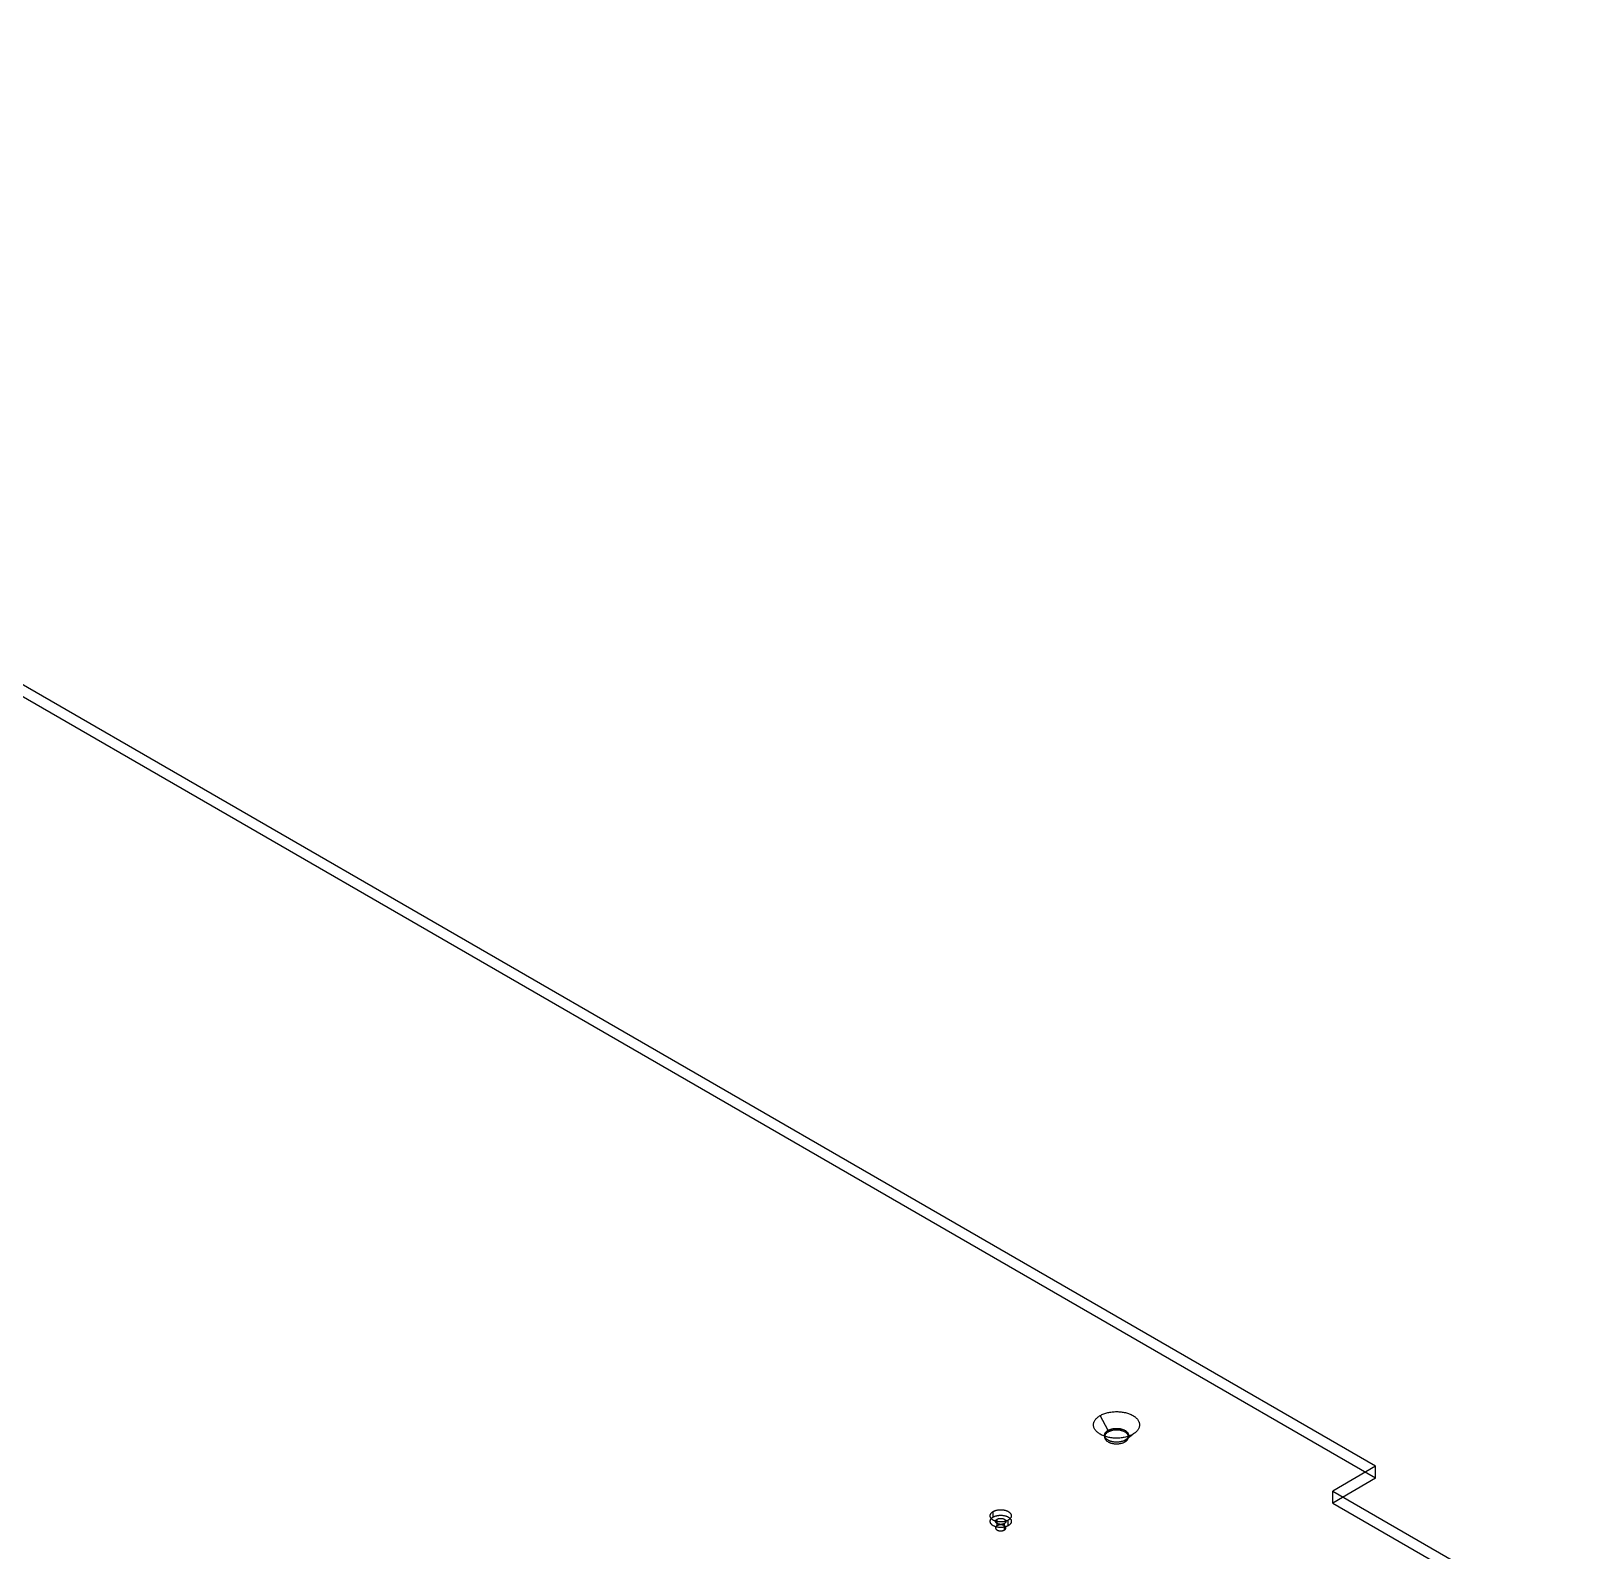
# Model space of a CAD drawing. Header units: inches. Extents: x 4 to 302, y 4 to 194.
# Drawn here: x 104.57 to 114.4, y 29.62 to 39.25 of the extents above; entities that cross this region are included whole.
import ezdxf

# ---------------------------------------------------------------- set-up
doc = ezdxf.new("R2010")
doc.units = ezdxf.units.IN
doc.header["$MEASUREMENT"] = 0

msp = doc.modelspace()

# ---------------------------------------------------------------- linework, layer by layer
at = {"layer": 'OUTLINE'}
for p, q in [((113.0842, 30.16), (97.3403, 39.25)), ((113.0842, 30.0838), (97.3403, 39.1738)), ((111.374, 30.4963), (111.3804, 30.4981)), ((111.3804, 30.4981), (111.3869, 30.4998)), ((111.3869, 30.4998), (111.3936, 30.5013)), ((111.3936, 30.5013), (111.4004, 30.5026)), ((111.4004, 30.5026), (111.4073, 30.5037)), ((111.4073, 30.5037), (111.4143, 30.5046)), ((111.4143, 30.5046), (111.4213, 30.5053)), ((111.4213, 30.5053), (111.4284, 30.5058)), ((111.4284, 30.5058), (111.4356, 30.5061)), ((111.4356, 30.5061), (111.4427, 30.5062)), ((111.4427, 30.5062), (111.4499, 30.5061)), ((111.4499, 30.5061), (111.457, 30.5058)), ((111.457, 30.5058), (111.4641, 30.5053)), ((111.4641, 30.5053), (111.4711, 30.5046)), ((111.4711, 30.5046), (111.4781, 30.5037)), ((111.4781, 30.5037), (111.485, 30.5026)), ((111.485, 30.5026), (111.4918, 30.5013)), ((111.4918, 30.5013), (111.4985, 30.4998)), ((111.4985, 30.4998), (111.505, 30.4981)), ((111.505, 30.4981), (111.5114, 30.4963)), ((111.297, 30.4221), (111.2971, 30.4262)), ((111.2971, 30.4179), (111.297, 30.4221)), ((111.2971, 30.4262), (111.2977, 30.4303)), ((111.2977, 30.4138), (111.2971, 30.4179)), ((111.2977, 30.4303), (111.2985, 30.4344)), ((111.2985, 30.4097), (111.2977, 30.4138)), ((111.2985, 30.4344), (111.2998, 30.4385)), ((111.2998, 30.4056), (111.2985, 30.4097)), ((111.2998, 30.4385), (111.3013, 30.4425)), ((111.3013, 30.4016), (111.2998, 30.4056)), ((111.3013, 30.4425), (111.3032, 30.4465)), ((111.3032, 30.3976), (111.3013, 30.4016)), ((111.3032, 30.4465), (111.3055, 30.4504)), ((111.3055, 30.4504), (111.3081, 30.4543)), ((111.3081, 30.4543), (111.311, 30.458)), ((111.311, 30.458), (111.3142, 30.4617)), ((111.3142, 30.4617), (111.3177, 30.4653)), ((111.3177, 30.4653), (111.3215, 30.4688)), ((111.3215, 30.4688), (111.3257, 30.4722)), ((111.3257, 30.4722), (111.3301, 30.4754)), ((111.3301, 30.4754), (111.3347, 30.4786)), ((111.3347, 30.4786), (111.3397, 30.4816)), ((111.3397, 30.4816), (111.3448, 30.4844)), ((111.3891, 30.3873), (111.3397, 30.4816)), ((111.3448, 30.4844), (111.3503, 30.4871)), ((111.3503, 30.4871), (111.3559, 30.4896)), ((111.3559, 30.4896), (111.3617, 30.492)), ((111.3617, 30.492), (111.3678, 30.4942)), ((111.3678, 30.4942), (111.374, 30.4963)), ((111.4207, 30.3982), (111.4243, 30.3988)), ((111.4243, 30.3988), (111.4279, 30.3993)), ((111.4279, 30.3993), (111.4316, 30.3997)), ((111.4316, 30.3997), (111.4353, 30.3999)), ((111.4353, 30.3999), (111.439, 30.4001)), ((111.439, 30.4001), (111.4427, 30.4001)), ((111.4427, 30.4001), (111.4464, 30.4001)), ((111.4464, 30.4001), (111.4501, 30.3999)), ((111.4501, 30.3999), (111.4538, 30.3997)), ((111.4538, 30.3997), (111.4575, 30.3993)), ((111.4575, 30.3993), (111.4611, 30.3988)), ((111.4611, 30.3988), (111.4647, 30.3982)), ((111.5114, 30.4963), (111.5176, 30.4942)), ((111.5176, 30.4942), (111.5237, 30.492)), ((111.5237, 30.492), (111.5295, 30.4896)), ((111.5295, 30.4896), (111.5352, 30.4871)), ((111.5352, 30.4871), (111.5406, 30.4844)), ((111.5406, 30.4844), (111.5458, 30.4816)), ((111.5458, 30.4816), (111.5507, 30.4786)), ((111.5507, 30.4786), (111.5554, 30.4754)), ((111.5554, 30.4754), (111.5598, 30.4722)), ((111.5598, 30.4722), (111.5639, 30.4688)), ((111.5639, 30.4688), (111.5677, 30.4653)), ((111.5677, 30.4653), (111.5712, 30.4617)), ((111.5712, 30.4617), (111.5745, 30.458)), ((111.5745, 30.458), (111.5774, 30.4543)), ((111.5774, 30.4543), (111.5799, 30.4504)), ((111.5799, 30.4504), (111.5822, 30.4465)), ((111.5822, 30.4465), (111.5841, 30.4425)), ((111.5841, 30.4016), (111.5822, 30.3976)), ((111.5841, 30.4425), (111.5857, 30.4385)), ((111.5857, 30.4056), (111.5841, 30.4016)), ((111.5857, 30.4385), (111.5869, 30.4344)), ((111.5869, 30.4097), (111.5857, 30.4056)), ((111.5869, 30.4344), (111.5878, 30.4303)), ((111.5878, 30.4138), (111.5869, 30.4097)), ((111.5878, 30.4303), (111.5883, 30.4262)), ((111.5883, 30.4179), (111.5878, 30.4138)), ((111.5883, 30.4262), (111.5885, 30.4221)), ((111.5885, 30.4221), (111.5883, 30.4179)), ((111.3055, 30.3937), (111.3032, 30.3976)), ((111.3081, 30.3899), (111.3055, 30.3937)), ((111.311, 30.3861), (111.3081, 30.3899)), ((111.3142, 30.3824), (111.311, 30.3861)), ((111.3177, 30.3788), (111.3142, 30.3824)), ((111.3215, 30.3753), (111.3177, 30.3788)), ((111.3257, 30.3719), (111.3215, 30.3753)), ((111.3301, 30.3687), (111.3257, 30.3719)), ((111.3347, 30.3655), (111.3301, 30.3687)), ((111.3397, 30.3626), (111.3347, 30.3655)), ((111.3448, 30.3597), (111.3397, 30.3626)), ((111.3503, 30.357), (111.3448, 30.3597)), ((111.3559, 30.3545), (111.3503, 30.357)), ((111.3617, 30.3521), (111.3559, 30.3545)), ((111.3678, 30.3499), (111.3617, 30.3521)), ((111.3669, 30.3564), (111.367, 30.3585)), ((111.367, 30.3542), (111.3669, 30.3564)), ((111.367, 30.348), (111.3669, 30.3459)), ((111.3669, 30.3459), (111.367, 30.3437)), ((111.367, 30.3585), (111.3673, 30.3607)), ((111.3673, 30.3521), (111.367, 30.3542)), ((111.3673, 30.3502), (111.367, 30.348)), ((111.367, 30.3437), (111.3673, 30.3416)), ((111.3673, 30.3607), (111.3677, 30.3628)), ((111.3677, 30.3523), (111.3673, 30.3502)), ((111.3677, 30.3499), (111.3673, 30.3521)), ((111.3673, 30.3416), (111.3677, 30.3395)), ((111.3677, 30.3628), (111.3684, 30.3649)), ((111.3684, 30.3544), (111.3677, 30.3523)), ((111.3684, 30.3478), (111.3677, 30.3499)), ((111.3677, 30.3395), (111.3684, 30.3373)), ((111.374, 30.3478), (111.3678, 30.3499)), ((111.3684, 30.3649), (111.3692, 30.367)), ((111.3692, 30.3565), (111.3684, 30.3544)), ((111.3692, 30.3457), (111.3684, 30.3478)), ((111.3684, 30.3373), (111.3692, 30.3352)), ((111.3692, 30.367), (111.3702, 30.3691)), ((111.3702, 30.3586), (111.3692, 30.3565)), ((111.3702, 30.3437), (111.3692, 30.3457)), ((111.3692, 30.3352), (111.3702, 30.3332)), ((111.3702, 30.3691), (111.3713, 30.3711)), ((111.3713, 30.3606), (111.3702, 30.3586)), ((111.3713, 30.3416), (111.3702, 30.3437)), ((111.3702, 30.3332), (111.3713, 30.3311)), ((111.3713, 30.3711), (111.3727, 30.3731)), ((111.3727, 30.3626), (111.3713, 30.3606)), ((111.3727, 30.3396), (111.3713, 30.3416)), ((111.3713, 30.3311), (111.3727, 30.3291)), ((111.3727, 30.3731), (111.3742, 30.3751)), ((111.3742, 30.3646), (111.3727, 30.3626)), ((111.3742, 30.3377), (111.3727, 30.3396)), ((111.3727, 30.3291), (111.3742, 30.3272)), ((111.3804, 30.346), (111.374, 30.3478)), ((111.3742, 30.3751), (111.3759, 30.377)), ((111.3759, 30.3665), (111.3742, 30.3646)), ((111.3759, 30.3357), (111.3742, 30.3377)), ((111.3742, 30.3272), (111.3759, 30.3252)), ((111.3759, 30.377), (111.3777, 30.3789)), ((111.3777, 30.3684), (111.3759, 30.3665)), ((111.3777, 30.3339), (111.3759, 30.3357)), ((111.3759, 30.3252), (111.3777, 30.3234)), ((111.3777, 30.3789), (111.3797, 30.3807)), ((111.3797, 30.3702), (111.3777, 30.3684)), ((111.3797, 30.332), (111.3777, 30.3339)), ((111.3777, 30.3234), (111.3797, 30.3216)), ((111.3797, 30.3807), (111.3818, 30.3824)), ((111.3818, 30.3719), (111.3797, 30.3702)), ((111.3818, 30.3303), (111.3797, 30.332)), ((111.3797, 30.3216), (111.3818, 30.3198)), ((111.3869, 30.3443), (111.3804, 30.346)), ((111.3818, 30.3824), (111.3841, 30.3841)), ((111.3841, 30.3736), (111.3818, 30.3719)), ((111.3841, 30.3286), (111.3818, 30.3303)), ((111.3818, 30.3198), (111.3841, 30.3181)), ((111.3841, 30.3841), (111.3865, 30.3858)), ((111.3865, 30.3753), (111.3841, 30.3736)), ((111.3865, 30.327), (111.3841, 30.3286)), ((111.3841, 30.3181), (111.3865, 30.3165)), ((111.3865, 30.3858), (111.3891, 30.3873)), ((111.3891, 30.3768), (111.3865, 30.3753)), ((111.3891, 30.3254), (111.3865, 30.327)), ((111.3865, 30.3165), (111.3891, 30.3149)), ((111.3936, 30.3428), (111.3869, 30.3443)), ((111.3891, 30.3873), (111.3918, 30.3888)), ((111.3891, 30.3768), (111.3891, 30.3873)), ((111.3918, 30.3783), (111.3891, 30.3768)), ((111.3918, 30.3239), (111.3891, 30.3254)), ((111.3891, 30.3149), (111.3918, 30.3134)), ((111.3918, 30.3888), (111.3946, 30.3902)), ((111.3946, 30.3797), (111.3918, 30.3783)), ((111.3946, 30.3225), (111.3918, 30.3239)), ((111.3918, 30.3134), (111.3946, 30.312)), ((111.4004, 30.3415), (111.3936, 30.3428)), ((111.3946, 30.3902), (111.3976, 30.3915)), ((111.3976, 30.381), (111.3946, 30.3797)), ((111.3976, 30.3212), (111.3946, 30.3225)), ((111.3946, 30.312), (111.3976, 30.3107)), ((111.3976, 30.3915), (111.4006, 30.3928)), ((111.4006, 30.3823), (111.3976, 30.381)), ((111.4006, 30.32), (111.3976, 30.3212)), ((111.3976, 30.3107), (111.4006, 30.3095)), ((111.4073, 30.3404), (111.4004, 30.3415)), ((111.4006, 30.3928), (111.4037, 30.3939)), ((111.4037, 30.3834), (111.4006, 30.3823)), ((111.4037, 30.3188), (111.4006, 30.32)), ((111.4006, 30.3095), (111.4037, 30.3083)), ((111.4037, 30.3939), (111.407, 30.395)), ((111.407, 30.3845), (111.4037, 30.3834)), ((111.407, 30.3178), (111.4037, 30.3188)), ((111.4037, 30.3083), (111.407, 30.3073)), ((111.407, 30.395), (111.4103, 30.3959)), ((111.4103, 30.3854), (111.407, 30.3845)), ((111.4103, 30.3168), (111.407, 30.3178)), ((111.407, 30.3073), (111.4103, 30.3063)), ((111.4143, 30.3395), (111.4073, 30.3404)), ((111.4103, 30.3959), (111.4137, 30.3968)), ((111.4137, 30.3863), (111.4103, 30.3854)), ((111.4137, 30.3159), (111.4103, 30.3168)), ((111.4103, 30.3063), (111.4137, 30.3054)), ((111.4137, 30.3968), (111.4172, 30.3976)), ((111.4172, 30.3871), (111.4137, 30.3863)), ((111.4172, 30.3152), (111.4137, 30.3159)), ((111.4137, 30.3054), (111.4172, 30.3047)), ((111.4213, 30.3388), (111.4143, 30.3395)), ((111.4172, 30.3976), (111.4207, 30.3982)), ((111.4207, 30.3878), (111.4172, 30.3871)), ((111.4207, 30.3145), (111.4172, 30.3152)), ((111.4172, 30.3047), (111.4207, 30.304)), ((111.4243, 30.3883), (111.4207, 30.3878)), ((111.4243, 30.3139), (111.4207, 30.3145)), ((111.4207, 30.304), (111.4243, 30.3034)), ((111.4284, 30.3383), (111.4213, 30.3388)), ((111.4279, 30.3888), (111.4243, 30.3883)), ((111.4279, 30.3134), (111.4243, 30.3139)), ((111.4243, 30.3034), (111.4279, 30.3029)), ((111.4316, 30.3892), (111.4279, 30.3888)), ((111.4316, 30.3131), (111.4279, 30.3134)), ((111.4279, 30.3029), (111.4316, 30.3026)), ((111.4356, 30.338), (111.4284, 30.3383)), ((111.4353, 30.3894), (111.4316, 30.3892)), ((111.4353, 30.3128), (111.4316, 30.3131)), ((111.4316, 30.3026), (111.4353, 30.3023)), ((111.439, 30.3896), (111.4353, 30.3894)), ((111.439, 30.3127), (111.4353, 30.3128)), ((111.4353, 30.3023), (111.439, 30.3022)), ((111.4427, 30.3379), (111.4356, 30.338)), ((111.4427, 30.3896), (111.439, 30.3896)), ((111.4427, 30.3126), (111.439, 30.3127)), ((111.439, 30.3022), (111.4427, 30.3021)), ((111.4464, 30.3896), (111.4427, 30.3896)), ((111.4499, 30.338), (111.4427, 30.3379)), ((111.4464, 30.3127), (111.4427, 30.3126)), ((111.4427, 30.3021), (111.4464, 30.3022)), ((111.4501, 30.3894), (111.4464, 30.3896)), ((111.4501, 30.3128), (111.4464, 30.3127)), ((111.4464, 30.3022), (111.4501, 30.3023)), ((111.457, 30.3383), (111.4499, 30.338)), ((111.4538, 30.3892), (111.4501, 30.3894)), ((111.4538, 30.3131), (111.4501, 30.3128)), ((111.4501, 30.3023), (111.4538, 30.3026)), ((111.4575, 30.3888), (111.4538, 30.3892)), ((111.4575, 30.3134), (111.4538, 30.3131)), ((111.4538, 30.3026), (111.4575, 30.3029)), ((111.4641, 30.3388), (111.457, 30.3383)), ((111.4611, 30.3883), (111.4575, 30.3888)), ((111.4611, 30.3139), (111.4575, 30.3134)), ((111.4575, 30.3029), (111.4611, 30.3034)), ((111.4647, 30.3878), (111.4611, 30.3883)), ((111.4647, 30.3145), (111.4611, 30.3139)), ((111.4611, 30.3034), (111.4647, 30.304)), ((111.4711, 30.3395), (111.4641, 30.3388)), ((111.4647, 30.3982), (111.4682, 30.3976)), ((111.4682, 30.3871), (111.4647, 30.3878)), ((111.4682, 30.3152), (111.4647, 30.3145)), ((111.4647, 30.304), (111.4682, 30.3047)), ((111.4682, 30.3976), (111.4717, 30.3968)), ((111.4717, 30.3863), (111.4682, 30.3871)), ((111.4717, 30.3159), (111.4682, 30.3152)), ((111.4682, 30.3047), (111.4717, 30.3054)), ((111.4781, 30.3404), (111.4711, 30.3395)), ((111.4717, 30.3968), (111.4751, 30.3959)), ((111.4751, 30.3854), (111.4717, 30.3863)), ((111.4751, 30.3168), (111.4717, 30.3159)), ((111.4717, 30.3054), (111.4751, 30.3063)), ((111.4751, 30.3959), (111.4784, 30.395)), ((111.4784, 30.3845), (111.4751, 30.3854)), ((111.4784, 30.3178), (111.4751, 30.3168)), ((111.4751, 30.3063), (111.4784, 30.3073)), ((111.485, 30.3415), (111.4781, 30.3404)), ((111.4784, 30.395), (111.4817, 30.3939)), ((111.4817, 30.3834), (111.4784, 30.3845)), ((111.4817, 30.3188), (111.4784, 30.3178)), ((111.4784, 30.3073), (111.4817, 30.3083)), ((111.4817, 30.3939), (111.4848, 30.3928)), ((111.4848, 30.3823), (111.4817, 30.3834)), ((111.4848, 30.32), (111.4817, 30.3188)), ((111.4817, 30.3083), (111.4848, 30.3095)), ((111.4848, 30.3928), (111.4879, 30.3915)), ((111.4879, 30.381), (111.4848, 30.3823)), ((111.4879, 30.3212), (111.4848, 30.32)), ((111.4848, 30.3095), (111.4879, 30.3107)), ((111.4918, 30.3428), (111.485, 30.3415)), ((111.4879, 30.3915), (111.4908, 30.3902)), ((111.4908, 30.3797), (111.4879, 30.381)), ((111.4908, 30.3225), (111.4879, 30.3212)), ((111.4879, 30.3107), (111.4908, 30.312)), ((111.4908, 30.3902), (111.4936, 30.3888)), ((111.4936, 30.3783), (111.4908, 30.3797)), ((111.4936, 30.3239), (111.4908, 30.3225)), ((111.4908, 30.312), (111.4936, 30.3134)), ((111.4985, 30.3443), (111.4918, 30.3428)), ((111.4936, 30.3888), (111.4963, 30.3873)), ((111.4963, 30.3768), (111.4936, 30.3783)), ((111.4963, 30.3254), (111.4936, 30.3239)), ((111.4936, 30.3134), (111.4963, 30.3149)), ((111.4963, 30.3873), (111.4989, 30.3858)), ((111.4989, 30.3753), (111.4963, 30.3768)), ((111.4963, 30.3254), (111.5458, 30.3626)), ((111.4989, 30.327), (111.4963, 30.3254)), ((111.4963, 30.3149), (111.4963, 30.3254)), ((111.4963, 30.3149), (111.4989, 30.3165)), ((111.505, 30.346), (111.4985, 30.3443)), ((111.4989, 30.3858), (111.5013, 30.3841)), ((111.5013, 30.3736), (111.4989, 30.3753)), ((111.5013, 30.3286), (111.4989, 30.327)), ((111.4989, 30.3165), (111.5013, 30.3181)), ((111.5013, 30.3841), (111.5036, 30.3824)), ((111.5036, 30.3719), (111.5013, 30.3736)), ((111.5036, 30.3303), (111.5013, 30.3286)), ((111.5013, 30.3181), (111.5036, 30.3198)), ((111.5036, 30.3824), (111.5057, 30.3807)), ((111.5057, 30.3702), (111.5036, 30.3719)), ((111.5057, 30.332), (111.5036, 30.3303)), ((111.5036, 30.3198), (111.5057, 30.3216)), ((111.5114, 30.3478), (111.505, 30.346)), ((111.5057, 30.3807), (111.5077, 30.3789)), ((111.5077, 30.3684), (111.5057, 30.3702)), ((111.5077, 30.3339), (111.5057, 30.332)), ((111.5057, 30.3216), (111.5077, 30.3234)), ((111.5077, 30.3789), (111.5096, 30.377)), ((111.5096, 30.3665), (111.5077, 30.3684)), ((111.5096, 30.3357), (111.5077, 30.3339)), ((111.5077, 30.3234), (111.5096, 30.3252)), ((111.5096, 30.377), (111.5112, 30.3751)), ((111.5112, 30.3646), (111.5096, 30.3665)), ((111.5112, 30.3377), (111.5096, 30.3357)), ((111.5096, 30.3252), (111.5112, 30.3272)), ((111.5112, 30.3751), (111.5127, 30.3731)), ((111.5127, 30.3626), (111.5112, 30.3646)), ((111.5127, 30.3396), (111.5112, 30.3377)), ((111.5112, 30.3272), (111.5127, 30.3291)), ((111.5176, 30.3499), (111.5114, 30.3478)), ((111.5127, 30.3731), (111.5141, 30.3711)), ((111.5141, 30.3606), (111.5127, 30.3626)), ((111.5141, 30.3416), (111.5127, 30.3396)), ((111.5127, 30.3291), (111.5141, 30.3311)), ((111.5141, 30.3711), (111.5152, 30.3691)), ((111.5152, 30.3586), (111.5141, 30.3606)), ((111.5152, 30.3437), (111.5141, 30.3416)), ((111.5141, 30.3311), (111.5152, 30.3332)), ((111.5152, 30.3691), (111.5162, 30.367)), ((111.5162, 30.3565), (111.5152, 30.3586)), ((111.5162, 30.3457), (111.5152, 30.3437)), ((111.5152, 30.3332), (111.5162, 30.3352)), ((111.5162, 30.367), (111.5171, 30.3649)), ((111.5171, 30.3544), (111.5162, 30.3565)), ((111.5171, 30.3478), (111.5162, 30.3457)), ((111.5162, 30.3352), (111.5171, 30.3373)), ((111.5171, 30.3649), (111.5177, 30.3628)), ((111.5177, 30.3523), (111.5171, 30.3544)), ((111.5177, 30.3499), (111.5171, 30.3478)), ((111.5171, 30.3373), (111.5177, 30.3395)), ((111.5237, 30.3521), (111.5176, 30.3499)), ((111.5177, 30.3628), (111.5181, 30.3607)), ((111.5181, 30.3502), (111.5177, 30.3523)), ((111.5181, 30.3521), (111.5177, 30.3499)), ((111.5177, 30.3395), (111.5181, 30.3416)), ((111.5181, 30.3607), (111.5184, 30.3585)), ((111.5184, 30.3542), (111.5181, 30.3521)), ((111.5184, 30.348), (111.5181, 30.3502)), ((111.5181, 30.3416), (111.5184, 30.3437)), ((111.5184, 30.3585), (111.5185, 30.3564)), ((111.5185, 30.3564), (111.5184, 30.3542)), ((111.5185, 30.3459), (111.5184, 30.348)), ((111.5184, 30.3437), (111.5185, 30.3459)), ((111.5295, 30.3545), (111.5237, 30.3521)), ((111.5352, 30.357), (111.5295, 30.3545)), ((111.5406, 30.3597), (111.5352, 30.357)), ((111.5458, 30.3626), (111.5406, 30.3597)), ((111.5507, 30.3655), (111.5458, 30.3626)), ((111.5554, 30.3687), (111.5507, 30.3655)), ((111.5598, 30.3719), (111.5554, 30.3687)), ((111.5639, 30.3753), (111.5598, 30.3719)), ((111.5677, 30.3788), (111.5639, 30.3753)), ((111.5712, 30.3824), (111.5677, 30.3788)), ((111.5745, 30.3861), (111.5712, 30.3824)), ((111.5774, 30.3899), (111.5745, 30.3861)), ((111.5799, 30.3937), (111.5774, 30.3899)), ((111.5822, 30.3976), (111.5799, 30.3937)), ((113.0842, 30.16), (112.8124, 30.003)), ((113.0842, 30.0838), (113.0842, 30.16)), ((113.0842, 30.0838), (112.8124, 29.9269)), ((112.8124, 29.9269), (112.8124, 30.003)), ((112.8124, 30.003), (114.4037, 29.0842)), ((112.8124, 29.9269), (114.4037, 29.0081)), ((110.642, 29.8461), (110.6421, 29.848)), ((110.6421, 29.8442), (110.642, 29.8461)), ((110.642, 29.8111), (110.6421, 29.813)), ((110.6421, 29.8092), (110.642, 29.8111)), ((110.6421, 29.848), (110.6423, 29.8499)), ((110.6423, 29.8423), (110.6421, 29.8442)), ((110.6421, 29.813), (110.6423, 29.8148)), ((110.6423, 29.8073), (110.6421, 29.8092)), ((110.6423, 29.8499), (110.6427, 29.8518)), ((110.6427, 29.8404), (110.6423, 29.8423)), ((110.6423, 29.8148), (110.6427, 29.8167)), ((110.6427, 29.8518), (110.6433, 29.8537)), ((110.6433, 29.8385), (110.6427, 29.8404)), ((110.6427, 29.8167), (110.6433, 29.8186)), ((110.6433, 29.8537), (110.644, 29.8555)), ((110.644, 29.8367), (110.6433, 29.8385)), ((110.6433, 29.8186), (110.644, 29.8205)), ((110.644, 29.8555), (110.6449, 29.8573)), ((110.6449, 29.8349), (110.644, 29.8367)), ((110.644, 29.8205), (110.6449, 29.8223)), ((110.6449, 29.8573), (110.6459, 29.8591)), ((110.6459, 29.8331), (110.6449, 29.8349)), ((110.6449, 29.8223), (110.6459, 29.8241)), ((110.6459, 29.8591), (110.6471, 29.8609)), ((110.6471, 29.8313), (110.6459, 29.8331)), ((110.6459, 29.8241), (110.6471, 29.8259)), ((110.6471, 29.8609), (110.6484, 29.8627)), ((110.6484, 29.8295), (110.6471, 29.8313)), ((110.6471, 29.8259), (110.6484, 29.8276)), ((110.6484, 29.8627), (110.6499, 29.8644)), ((110.6499, 29.8278), (110.6484, 29.8295)), ((110.6484, 29.8276), (110.6499, 29.8293)), ((110.6499, 29.8644), (110.6515, 29.866)), ((110.6499, 29.8293), (110.6515, 29.831)), ((110.6515, 29.8262), (110.6499, 29.8278)), ((110.6515, 29.866), (110.6533, 29.8676)), ((110.6515, 29.831), (110.6533, 29.8326)), ((110.6533, 29.8246), (110.6515, 29.8262)), ((110.6533, 29.8676), (110.6552, 29.8692)), ((110.6533, 29.8326), (110.6552, 29.8341)), ((110.6552, 29.823), (110.6533, 29.8246)), ((110.6552, 29.8692), (110.6572, 29.8707)), ((110.6552, 29.8341), (110.6572, 29.8356)), ((110.6572, 29.8215), (110.6552, 29.823)), ((110.6572, 29.8707), (110.6594, 29.8721)), ((110.6572, 29.8356), (110.6594, 29.8371)), ((110.6594, 29.8201), (110.6572, 29.8215)), ((110.6594, 29.8721), (110.6616, 29.8735)), ((110.6594, 29.8371), (110.6616, 29.8384)), ((110.6616, 29.8187), (110.6594, 29.8201)), ((110.6616, 29.8735), (110.664, 29.8748)), ((110.6616, 29.8384), (110.6616, 29.8735)), ((110.6616, 29.8384), (110.664, 29.8397)), ((110.664, 29.8174), (110.6616, 29.8187)), ((110.664, 29.8748), (110.6665, 29.876)), ((110.664, 29.8397), (110.6665, 29.841)), ((110.6665, 29.8162), (110.664, 29.8174)), ((110.6665, 29.876), (110.6691, 29.8772)), ((110.6665, 29.841), (110.6691, 29.8422)), ((110.6691, 29.815), (110.6665, 29.8162)), ((110.6691, 29.8772), (110.6718, 29.8783)), ((110.6691, 29.8422), (110.6718, 29.8433)), ((110.6718, 29.8139), (110.6691, 29.815)), ((110.6718, 29.8783), (110.6746, 29.8793)), ((110.6718, 29.8433), (110.6746, 29.8443)), ((110.6746, 29.8129), (110.6718, 29.8139)), ((110.6746, 29.8793), (110.6774, 29.8802)), ((110.6746, 29.8443), (110.6774, 29.8452)), ((110.6774, 29.8119), (110.6746, 29.8129)), ((110.676, 29.8111), (110.6761, 29.812)), ((110.6761, 29.8101), (110.676, 29.8111)), ((110.6761, 29.812), (110.6762, 29.8129)), ((110.6762, 29.8092), (110.6761, 29.8101)), ((110.6762, 29.8129), (110.6764, 29.8139)), ((110.6764, 29.8083), (110.6762, 29.8092)), ((110.6764, 29.8139), (110.6767, 29.8148)), ((110.6767, 29.8148), (110.677, 29.8157)), ((110.677, 29.8157), (110.6774, 29.8166)), ((110.6774, 29.8802), (110.6804, 29.8811)), ((110.6774, 29.8452), (110.6804, 29.8461)), ((110.6774, 29.8166), (110.678, 29.8175)), ((110.6804, 29.8111), (110.6774, 29.8119)), ((110.678, 29.8175), (110.6785, 29.8184)), ((110.6785, 29.8184), (110.6792, 29.8192)), ((110.6792, 29.8192), (110.6799, 29.82)), ((110.6799, 29.82), (110.6807, 29.8209)), ((110.6804, 29.8811), (110.6834, 29.8819)), ((110.6804, 29.8461), (110.6834, 29.8468)), ((110.6834, 29.8103), (110.6804, 29.8111)), ((110.6807, 29.8209), (110.6816, 29.8216)), ((110.6816, 29.8216), (110.6825, 29.8224)), ((110.6825, 29.8224), (110.6835, 29.8232)), ((110.6834, 29.8819), (110.6865, 29.8826)), ((110.6834, 29.8468), (110.6865, 29.8475)), ((110.6865, 29.8096), (110.6834, 29.8103)), ((110.6835, 29.8232), (110.6846, 29.8239)), ((110.6846, 29.8239), (110.6857, 29.8245)), ((110.6857, 29.8245), (110.6869, 29.8252)), ((110.6857, 29.7834), (110.6857, 29.8245)), ((110.6865, 29.8826), (110.6896, 29.8832)), ((110.6865, 29.8475), (110.6896, 29.8481)), ((110.6896, 29.809), (110.6865, 29.8096)), ((110.6869, 29.8252), (110.6881, 29.8258)), ((110.6881, 29.8258), (110.6894, 29.8264)), ((110.6894, 29.8264), (110.6907, 29.8269)), ((110.6896, 29.8832), (110.6928, 29.8837)), ((110.6896, 29.8481), (110.6928, 29.8486)), ((110.6928, 29.8085), (110.6896, 29.809)), ((110.6907, 29.8269), (110.6921, 29.8274)), ((110.6921, 29.8274), (110.6935, 29.8279)), ((110.6928, 29.8837), (110.696, 29.8841)), ((110.6928, 29.8486), (110.696, 29.849)), ((110.696, 29.8081), (110.6928, 29.8085)), ((110.6935, 29.8279), (110.6949, 29.8283)), ((110.6949, 29.8283), (110.6964, 29.8287)), ((110.696, 29.8841), (110.6992, 29.8844)), ((110.696, 29.849), (110.6992, 29.8494)), ((110.6964, 29.8287), (110.6979, 29.829)), ((110.6979, 29.829), (110.6995, 29.8293)), ((110.6992, 29.8844), (110.7025, 29.8846)), ((110.6992, 29.8494), (110.7025, 29.8496)), ((110.6995, 29.8293), (110.701, 29.8296)), ((110.701, 29.8296), (110.7026, 29.8298)), ((110.7025, 29.8846), (110.7058, 29.8848)), ((110.7025, 29.8496), (110.7058, 29.8497)), ((110.7026, 29.8298), (110.7042, 29.8299)), ((110.7042, 29.8299), (110.7058, 29.83)), ((110.7058, 29.8848), (110.7091, 29.8848)), ((110.7058, 29.8497), (110.7091, 29.8498)), ((110.7058, 29.83), (110.7074, 29.8301)), ((110.7074, 29.8301), (110.7091, 29.8301)), ((110.7091, 29.8848), (110.7123, 29.8848)), ((110.7091, 29.8498), (110.7123, 29.8497)), ((110.7091, 29.8301), (110.7107, 29.8301)), ((110.7107, 29.8301), (110.7123, 29.83)), ((110.7123, 29.8848), (110.7156, 29.8846)), ((110.7123, 29.8497), (110.7156, 29.8496)), ((110.7123, 29.83), (110.7139, 29.8299)), ((110.7139, 29.8299), (110.7155, 29.8298)), ((110.7155, 29.8298), (110.7171, 29.8296)), ((110.7156, 29.8846), (110.7189, 29.8844)), ((110.7156, 29.8496), (110.7189, 29.8494)), ((110.7171, 29.8296), (110.7186, 29.8293)), ((110.7186, 29.8293), (110.7202, 29.829)), ((110.7189, 29.8844), (110.7221, 29.8841)), ((110.7189, 29.8494), (110.7221, 29.849)), ((110.7202, 29.829), (110.7217, 29.8287)), ((110.7217, 29.8287), (110.7232, 29.8283)), ((110.7221, 29.8841), (110.7254, 29.8837)), ((110.7221, 29.849), (110.7254, 29.8486)), ((110.7254, 29.8085), (110.7221, 29.8081)), ((110.7232, 29.8283), (110.7246, 29.8279)), ((110.7246, 29.8279), (110.726, 29.8274)), ((110.7254, 29.8837), (110.7285, 29.8832)), ((110.7254, 29.8486), (110.7285, 29.8481)), ((110.7285, 29.809), (110.7254, 29.8085)), ((110.726, 29.8274), (110.7274, 29.8269)), ((110.7274, 29.8269), (110.7287, 29.8264)), ((110.7285, 29.8832), (110.7316, 29.8826)), ((110.7285, 29.8481), (110.7316, 29.8475)), ((110.7316, 29.8096), (110.7285, 29.809)), ((110.7287, 29.8264), (110.73, 29.8258)), ((110.73, 29.8258), (110.7312, 29.8252)), ((110.7312, 29.8252), (110.7324, 29.8245)), ((110.7316, 29.8826), (110.7347, 29.8819)), ((110.7316, 29.8475), (110.7347, 29.8468)), ((110.7347, 29.8103), (110.7316, 29.8096)), ((110.7324, 29.8245), (110.7335, 29.8239)), ((110.7335, 29.8239), (110.7346, 29.8232)), ((110.7346, 29.8232), (110.7356, 29.8224)), ((110.7347, 29.8819), (110.7377, 29.8811)), ((110.7347, 29.8468), (110.7377, 29.8461)), ((110.7377, 29.8111), (110.7347, 29.8103)), ((110.7356, 29.8224), (110.7365, 29.8216)), ((110.7365, 29.8216), (110.7374, 29.8209)), ((110.7374, 29.8209), (110.7382, 29.82)), ((110.7377, 29.8811), (110.7407, 29.8802)), ((110.7377, 29.8461), (110.7407, 29.8452)), ((110.7407, 29.8119), (110.7377, 29.8111)), ((110.7382, 29.82), (110.7389, 29.8192)), ((110.7389, 29.8192), (110.7396, 29.8184)), ((110.7396, 29.8184), (110.7402, 29.8175)), ((110.7402, 29.8175), (110.7407, 29.8166)), ((110.7407, 29.8802), (110.7435, 29.8793)), ((110.7407, 29.8452), (110.7435, 29.8443)), ((110.7407, 29.8166), (110.7411, 29.8157)), ((110.7435, 29.8129), (110.7407, 29.8119)), ((110.7411, 29.8157), (110.7415, 29.8148)), ((110.7415, 29.8148), (110.7417, 29.8139)), ((110.7417, 29.8139), (110.7419, 29.8129)), ((110.7419, 29.8092), (110.7417, 29.8083)), ((110.7419, 29.8129), (110.742, 29.812)), ((110.742, 29.8101), (110.7419, 29.8092)), ((110.742, 29.812), (110.7421, 29.8111)), ((110.7421, 29.8111), (110.742, 29.8101)), ((110.7435, 29.8793), (110.7463, 29.8783)), ((110.7435, 29.8443), (110.7463, 29.8433)), ((110.7463, 29.8139), (110.7435, 29.8129)), ((110.7463, 29.8783), (110.749, 29.8772)), ((110.7463, 29.8433), (110.749, 29.8422)), ((110.749, 29.815), (110.7463, 29.8139)), ((110.749, 29.8772), (110.7516, 29.876)), ((110.749, 29.8422), (110.7516, 29.841)), ((110.7516, 29.8162), (110.749, 29.815)), ((110.7516, 29.876), (110.7541, 29.8748)), ((110.7516, 29.841), (110.7541, 29.8397)), ((110.7541, 29.8174), (110.7516, 29.8162)), ((110.7541, 29.8748), (110.7565, 29.8735)), ((110.7541, 29.8397), (110.7565, 29.8384)), ((110.7565, 29.8187), (110.7541, 29.8174)), ((110.7565, 29.8735), (110.7587, 29.8721)), ((110.7565, 29.8384), (110.7587, 29.8371)), ((110.7587, 29.8201), (110.7565, 29.8187)), ((110.7565, 29.7837), (110.7565, 29.8187)), ((110.7587, 29.8721), (110.7609, 29.8707)), ((110.7587, 29.8371), (110.7609, 29.8356)), ((110.7609, 29.8215), (110.7587, 29.8201)), ((110.7609, 29.8707), (110.7629, 29.8692)), ((110.7609, 29.8356), (110.7629, 29.8341)), ((110.7629, 29.823), (110.7609, 29.8215)), ((110.7629, 29.8692), (110.7648, 29.8676)), ((110.7629, 29.8341), (110.7648, 29.8326)), ((110.7648, 29.8246), (110.7629, 29.823)), ((110.7648, 29.8676), (110.7666, 29.866)), ((110.7648, 29.8326), (110.7666, 29.831)), ((110.7666, 29.8262), (110.7648, 29.8246)), ((110.7666, 29.866), (110.7682, 29.8644)), ((110.7666, 29.831), (110.7682, 29.8293)), ((110.7682, 29.8278), (110.7666, 29.8262)), ((110.7682, 29.8644), (110.7697, 29.8627)), ((110.7697, 29.8295), (110.7682, 29.8278)), ((110.7682, 29.8293), (110.7697, 29.8276)), ((110.7697, 29.8627), (110.771, 29.8609)), ((110.771, 29.8313), (110.7697, 29.8295)), ((110.7697, 29.8276), (110.771, 29.8259)), ((110.771, 29.8609), (110.7722, 29.8591)), ((110.7722, 29.8331), (110.771, 29.8313)), ((110.771, 29.8259), (110.7722, 29.8241)), ((110.7722, 29.8591), (110.7732, 29.8573)), ((110.7732, 29.8349), (110.7722, 29.8331)), ((110.7722, 29.8241), (110.7732, 29.8223)), ((110.7732, 29.8573), (110.7741, 29.8555)), ((110.7741, 29.8367), (110.7732, 29.8349)), ((110.7732, 29.8223), (110.7741, 29.8205)), ((110.7741, 29.8555), (110.7748, 29.8537)), ((110.7748, 29.8385), (110.7741, 29.8367)), ((110.7741, 29.8205), (110.7748, 29.8186)), ((110.7748, 29.8537), (110.7754, 29.8518)), ((110.7754, 29.8404), (110.7748, 29.8385)), ((110.7748, 29.8186), (110.7754, 29.8167)), ((110.7754, 29.8518), (110.7758, 29.8499)), ((110.7758, 29.8423), (110.7754, 29.8404)), ((110.7754, 29.8167), (110.7758, 29.8148)), ((110.7758, 29.8499), (110.776, 29.848)), ((110.776, 29.8442), (110.7758, 29.8423)), ((110.7758, 29.8148), (110.776, 29.813)), ((110.776, 29.8092), (110.7758, 29.8073)), ((110.776, 29.848), (110.7761, 29.8461)), ((110.7761, 29.8461), (110.776, 29.8442)), ((110.776, 29.813), (110.7761, 29.8111)), ((110.7761, 29.8111), (110.776, 29.8092)), ((110.6427, 29.8054), (110.6423, 29.8073)), ((110.6433, 29.8035), (110.6427, 29.8054)), ((110.644, 29.8016), (110.6433, 29.8035)), ((110.6449, 29.7998), (110.644, 29.8016)), ((110.6459, 29.798), (110.6449, 29.7998)), ((110.6471, 29.7962), (110.6459, 29.798)), ((110.6484, 29.7945), (110.6471, 29.7962)), ((110.6499, 29.7928), (110.6484, 29.7945)), ((110.6515, 29.7911), (110.6499, 29.7928)), ((110.6533, 29.7895), (110.6515, 29.7911)), ((110.6552, 29.788), (110.6533, 29.7895)), ((110.6572, 29.7865), (110.6552, 29.788)), ((110.6594, 29.785), (110.6572, 29.7865)), ((110.6616, 29.7837), (110.6594, 29.785)), ((110.664, 29.7824), (110.6616, 29.7837)), ((110.6665, 29.7811), (110.664, 29.7824)), ((110.6691, 29.78), (110.6665, 29.7811)), ((110.6718, 29.7789), (110.6691, 29.78)), ((110.6746, 29.7778), (110.6718, 29.7789)), ((110.6774, 29.7769), (110.6746, 29.7778)), ((110.6761, 29.7708), (110.676, 29.7699)), ((110.676, 29.7699), (110.6761, 29.769)), ((110.6762, 29.7718), (110.6761, 29.7708)), ((110.6761, 29.769), (110.6762, 29.768)), ((110.6764, 29.7727), (110.6762, 29.7718)), ((110.6762, 29.768), (110.6764, 29.7671)), ((110.6767, 29.8073), (110.6764, 29.8083)), ((110.6767, 29.7736), (110.6764, 29.7727)), ((110.6764, 29.7671), (110.6767, 29.7662)), ((110.677, 29.8064), (110.6767, 29.8073)), ((110.677, 29.7745), (110.6767, 29.7736)), ((110.6767, 29.7662), (110.677, 29.7653)), ((110.6774, 29.8055), (110.677, 29.8064)), ((110.6774, 29.7754), (110.677, 29.7745)), ((110.677, 29.7653), (110.6774, 29.7644)), ((110.678, 29.8046), (110.6774, 29.8055)), ((110.6804, 29.776), (110.6774, 29.7769)), ((110.678, 29.7763), (110.6774, 29.7754)), ((110.6774, 29.7644), (110.678, 29.7635)), ((110.6785, 29.8038), (110.678, 29.8046)), ((110.6785, 29.7772), (110.678, 29.7763)), ((110.678, 29.7635), (110.6785, 29.7626)), ((110.6792, 29.8029), (110.6785, 29.8038)), ((110.6792, 29.7781), (110.6785, 29.7772)), ((110.6785, 29.7626), (110.6792, 29.7618)), ((110.6799, 29.8021), (110.6792, 29.8029)), ((110.6799, 29.7789), (110.6792, 29.7781)), ((110.6792, 29.7618), (110.6799, 29.7609)), ((110.6807, 29.8012), (110.6799, 29.8021)), ((110.6807, 29.7797), (110.6799, 29.7789)), ((110.6799, 29.7609), (110.6807, 29.7601)), ((110.6834, 29.7753), (110.6804, 29.776)), ((110.6816, 29.8005), (110.6807, 29.8012)), ((110.6816, 29.7805), (110.6807, 29.7797)), ((110.6807, 29.7601), (110.6816, 29.7593)), ((110.6825, 29.7997), (110.6816, 29.8005)), ((110.6825, 29.7813), (110.6816, 29.7805)), ((110.6816, 29.7593), (110.6825, 29.7586)), ((110.6835, 29.799), (110.6825, 29.7997)), ((110.6835, 29.782), (110.6825, 29.7813)), ((110.6825, 29.7586), (110.6835, 29.7578)), ((110.6865, 29.7746), (110.6834, 29.7753)), ((110.6846, 29.7982), (110.6835, 29.799)), ((110.6846, 29.7827), (110.6835, 29.782)), ((110.6835, 29.7578), (110.6846, 29.7571)), ((110.6857, 29.7976), (110.6846, 29.7982)), ((110.6857, 29.7834), (110.6846, 29.7827)), ((110.6846, 29.7571), (110.6857, 29.7564)), ((110.6869, 29.7969), (110.6857, 29.7976)), ((110.6869, 29.784), (110.6857, 29.7834)), ((110.6857, 29.7564), (110.6869, 29.7558)), ((110.6896, 29.774), (110.6865, 29.7746)), ((110.6881, 29.7963), (110.6869, 29.7969)), ((110.6881, 29.7847), (110.6869, 29.784)), ((110.6869, 29.7558), (110.6881, 29.7552)), ((110.6894, 29.7957), (110.6881, 29.7963)), ((110.6894, 29.7852), (110.6881, 29.7847)), ((110.6881, 29.7552), (110.6894, 29.7546)), ((110.6907, 29.7952), (110.6894, 29.7957)), ((110.6907, 29.7858), (110.6894, 29.7852)), ((110.6894, 29.7546), (110.6907, 29.7541)), ((110.6928, 29.7735), (110.6896, 29.774)), ((110.6921, 29.7947), (110.6907, 29.7952)), ((110.6921, 29.7863), (110.6907, 29.7858)), ((110.6907, 29.7541), (110.6921, 29.7536)), ((110.6935, 29.7942), (110.6921, 29.7947)), ((110.6935, 29.7867), (110.6921, 29.7863)), ((110.6921, 29.7536), (110.6935, 29.7531)), ((110.696, 29.7731), (110.6928, 29.7735)), ((110.6949, 29.7938), (110.6935, 29.7942)), ((110.6949, 29.7872), (110.6935, 29.7867)), ((110.6935, 29.7531), (110.6949, 29.7527)), ((110.6964, 29.7934), (110.6949, 29.7938)), ((110.6964, 29.7875), (110.6949, 29.7872)), ((110.6949, 29.7527), (110.6964, 29.7523)), ((110.6992, 29.8078), (110.696, 29.8081)), ((110.6992, 29.7728), (110.696, 29.7731)), ((110.6979, 29.7931), (110.6964, 29.7934)), ((110.6979, 29.7879), (110.6964, 29.7875)), ((110.6964, 29.7523), (110.6979, 29.752)), ((110.6995, 29.7928), (110.6979, 29.7931)), ((110.6995, 29.7882), (110.6979, 29.7879)), ((110.6979, 29.752), (110.6995, 29.7517)), ((110.7025, 29.8076), (110.6992, 29.8078)), ((110.7025, 29.7725), (110.6992, 29.7728)), ((110.701, 29.7926), (110.6995, 29.7928)), ((110.701, 29.7884), (110.6995, 29.7882)), ((110.6995, 29.7517), (110.701, 29.7514)), ((110.7026, 29.7923), (110.701, 29.7926)), ((110.7026, 29.7886), (110.701, 29.7884)), ((110.701, 29.7514), (110.7026, 29.7512)), ((110.7058, 29.8074), (110.7025, 29.8076)), ((110.7058, 29.7724), (110.7025, 29.7725)), ((110.7042, 29.7922), (110.7026, 29.7923)), ((110.7042, 29.7888), (110.7026, 29.7886)), ((110.7026, 29.7512), (110.7042, 29.751)), ((110.7058, 29.7921), (110.7042, 29.7922)), ((110.7058, 29.7889), (110.7042, 29.7888)), ((110.7042, 29.751), (110.7058, 29.7509)), ((110.7091, 29.8074), (110.7058, 29.8074)), ((110.7074, 29.792), (110.7058, 29.7921)), ((110.7074, 29.789), (110.7058, 29.7889)), ((110.7091, 29.7723), (110.7058, 29.7724)), ((110.7058, 29.7509), (110.7074, 29.7509)), ((110.7091, 29.792), (110.7074, 29.792)), ((110.7091, 29.789), (110.7074, 29.789)), ((110.7074, 29.7509), (110.7091, 29.7508)), ((110.7123, 29.8074), (110.7091, 29.8074)), ((110.7107, 29.792), (110.7091, 29.792)), ((110.7107, 29.789), (110.7091, 29.789)), ((110.7123, 29.7724), (110.7091, 29.7723)), ((110.7091, 29.7508), (110.7107, 29.7509)), ((110.7123, 29.7921), (110.7107, 29.792)), ((110.7123, 29.7889), (110.7107, 29.789)), ((110.7107, 29.7509), (110.7123, 29.7509)), ((110.7156, 29.8076), (110.7123, 29.8074)), ((110.7139, 29.7922), (110.7123, 29.7921)), ((110.7139, 29.7888), (110.7123, 29.7889)), ((110.7156, 29.7725), (110.7123, 29.7724)), ((110.7123, 29.7509), (110.7139, 29.751)), ((110.7155, 29.7923), (110.7139, 29.7922)), ((110.7155, 29.7886), (110.7139, 29.7888)), ((110.7139, 29.751), (110.7155, 29.7512)), ((110.7171, 29.7926), (110.7155, 29.7923)), ((110.7171, 29.7884), (110.7155, 29.7886)), ((110.7155, 29.7512), (110.7171, 29.7514)), ((110.7189, 29.8078), (110.7156, 29.8076)), ((110.7189, 29.7728), (110.7156, 29.7725)), ((110.7186, 29.7928), (110.7171, 29.7926)), ((110.7186, 29.7882), (110.7171, 29.7884)), ((110.7171, 29.7514), (110.7186, 29.7517)), ((110.7202, 29.7931), (110.7186, 29.7928)), ((110.7202, 29.7879), (110.7186, 29.7882)), ((110.7186, 29.7517), (110.7202, 29.752)), ((110.7221, 29.8081), (110.7189, 29.8078)), ((110.7221, 29.7731), (110.7189, 29.7728)), ((110.7217, 29.7934), (110.7202, 29.7931)), ((110.7217, 29.7875), (110.7202, 29.7879)), ((110.7202, 29.752), (110.7217, 29.7523)), ((110.7232, 29.7938), (110.7217, 29.7934)), ((110.7232, 29.7872), (110.7217, 29.7875)), ((110.7217, 29.7523), (110.7232, 29.7527)), ((110.7254, 29.7735), (110.7221, 29.7731)), ((110.7246, 29.7942), (110.7232, 29.7938)), ((110.7246, 29.7867), (110.7232, 29.7872)), ((110.7232, 29.7527), (110.7246, 29.7531)), ((110.726, 29.7947), (110.7246, 29.7942)), ((110.726, 29.7863), (110.7246, 29.7867)), ((110.7246, 29.7531), (110.726, 29.7536)), ((110.7285, 29.774), (110.7254, 29.7735)), ((110.7274, 29.7952), (110.726, 29.7947)), ((110.7274, 29.7858), (110.726, 29.7863)), ((110.726, 29.7536), (110.7274, 29.7541)), ((110.7287, 29.7957), (110.7274, 29.7952)), ((110.7287, 29.7852), (110.7274, 29.7858)), ((110.7274, 29.7541), (110.7287, 29.7546)), ((110.7316, 29.7746), (110.7285, 29.774)), ((110.73, 29.7963), (110.7287, 29.7957)), ((110.73, 29.7847), (110.7287, 29.7852)), ((110.7287, 29.7546), (110.73, 29.7552)), ((110.7312, 29.7969), (110.73, 29.7963)), ((110.7312, 29.784), (110.73, 29.7847)), ((110.73, 29.7552), (110.7312, 29.7558)), ((110.7324, 29.7976), (110.7312, 29.7969)), ((110.7324, 29.7834), (110.7312, 29.784)), ((110.7312, 29.7558), (110.7324, 29.7564)), ((110.7347, 29.7753), (110.7316, 29.7746)), ((110.7335, 29.7982), (110.7324, 29.7976)), ((110.7324, 29.7564), (110.7324, 29.7976)), ((110.7335, 29.7827), (110.7324, 29.7834)), ((110.7324, 29.7564), (110.7335, 29.7571)), ((110.7346, 29.799), (110.7335, 29.7982)), ((110.7346, 29.782), (110.7335, 29.7827)), ((110.7335, 29.7571), (110.7346, 29.7578)), ((110.7356, 29.7997), (110.7346, 29.799)), ((110.7356, 29.7813), (110.7346, 29.782)), ((110.7346, 29.7578), (110.7356, 29.7586)), ((110.7377, 29.776), (110.7347, 29.7753)), ((110.7365, 29.8005), (110.7356, 29.7997)), ((110.7365, 29.7805), (110.7356, 29.7813)), ((110.7356, 29.7586), (110.7365, 29.7593)), ((110.7374, 29.8012), (110.7365, 29.8005)), ((110.7374, 29.7797), (110.7365, 29.7805)), ((110.7365, 29.7593), (110.7374, 29.7601)), ((110.7382, 29.8021), (110.7374, 29.8012)), ((110.7382, 29.7789), (110.7374, 29.7797)), ((110.7374, 29.7601), (110.7382, 29.7609)), ((110.7407, 29.7769), (110.7377, 29.776)), ((110.7389, 29.8029), (110.7382, 29.8021)), ((110.7389, 29.7781), (110.7382, 29.7789)), ((110.7382, 29.7609), (110.7389, 29.7618)), ((110.7396, 29.8038), (110.7389, 29.8029)), ((110.7396, 29.7772), (110.7389, 29.7781)), ((110.7389, 29.7618), (110.7396, 29.7626)), ((110.7402, 29.8046), (110.7396, 29.8038)), ((110.7402, 29.7763), (110.7396, 29.7772)), ((110.7396, 29.7626), (110.7402, 29.7635)), ((110.7407, 29.8055), (110.7402, 29.8046)), ((110.7407, 29.7754), (110.7402, 29.7763)), ((110.7402, 29.7635), (110.7407, 29.7644)), ((110.7411, 29.8064), (110.7407, 29.8055)), ((110.7435, 29.7778), (110.7407, 29.7769)), ((110.7411, 29.7745), (110.7407, 29.7754)), ((110.7407, 29.7644), (110.7411, 29.7653)), ((110.7415, 29.8073), (110.7411, 29.8064)), ((110.7415, 29.7736), (110.7411, 29.7745)), ((110.7411, 29.7653), (110.7415, 29.7662)), ((110.7417, 29.8083), (110.7415, 29.8073)), ((110.7417, 29.7727), (110.7415, 29.7736)), ((110.7415, 29.7662), (110.7417, 29.7671)), ((110.7419, 29.7718), (110.7417, 29.7727)), ((110.7417, 29.7671), (110.7419, 29.768)), ((110.742, 29.7708), (110.7419, 29.7718)), ((110.7419, 29.768), (110.742, 29.769)), ((110.7421, 29.7699), (110.742, 29.7708)), ((110.742, 29.769), (110.7421, 29.7699)), ((110.7463, 29.7789), (110.7435, 29.7778)), ((110.749, 29.78), (110.7463, 29.7789)), ((110.7516, 29.7811), (110.749, 29.78)), ((110.7541, 29.7824), (110.7516, 29.7811)), ((110.7565, 29.7837), (110.7541, 29.7824)), ((110.7587, 29.785), (110.7565, 29.7837)), ((110.7609, 29.7865), (110.7587, 29.785)), ((110.7629, 29.788), (110.7609, 29.7865)), ((110.7648, 29.7895), (110.7629, 29.788)), ((110.7666, 29.7911), (110.7648, 29.7895)), ((110.7682, 29.7928), (110.7666, 29.7911)), ((110.7697, 29.7945), (110.7682, 29.7928)), ((110.771, 29.7962), (110.7697, 29.7945)), ((110.7722, 29.798), (110.771, 29.7962)), ((110.7732, 29.7998), (110.7722, 29.798)), ((110.7741, 29.8016), (110.7732, 29.7998)), ((110.7748, 29.8035), (110.7741, 29.8016)), ((110.7754, 29.8054), (110.7748, 29.8035)), ((110.7758, 29.8073), (110.7754, 29.8054))]:
    msp.add_line(p, q, dxfattribs=at)

doc.saveas('drawing.dxf')
